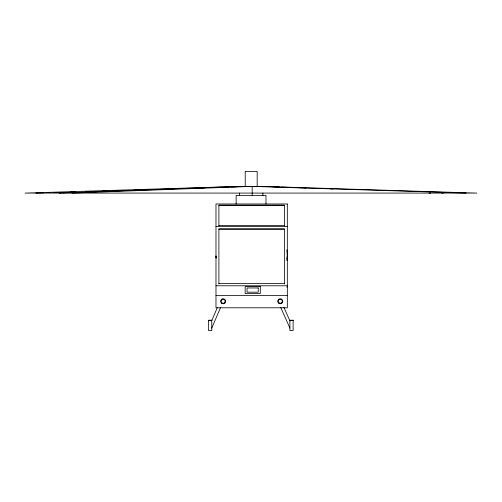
<?xml version="1.0" encoding="UTF-8"?>
<svg xmlns="http://www.w3.org/2000/svg" width="502" height="502" viewBox="0 0 502 502"><rect width="100%" height="100%" fill="white"/><g stroke="black" fill="none" stroke-linecap="round" stroke-linejoin="round"><path stroke-width="0.75" d="M286.899 260.62L287.326 255.957L286.88 249.808M286.931 259.063L287.326 255.957M286.975 287.276L287.326 285.782L215.979 285.782M211.599 320.947L217.479 307.224M211.769 328.063L220.698 307.224M59.18 193.082L239.479 186.399L262.91 186.399L279.313 187.008M71.83 193.082L252.129 186.399L466.189 193.082M239.479 186.399L25.1 193.082L476.9 193.082L262.841 186.399M35.811 193.082L43.636 192.843M53.808 192.523L59.286 192.354M70.236 192.009L75.714 191.839M85.886 191.526L91.364 191.35M102.314 191.011L107.792 190.842M118.748 190.496L124.226 190.327M134.398 190.007L140.654 189.812M150.826 189.499L156.304 189.329M166.476 189.009L172.732 188.815M182.904 188.495L188.382 188.325M198.554 188.012L204.81 187.811M214.981 187.497L220.46 187.328M231.416 186.982L236.894 186.813M218.897 205.6L284.408 205.6M218.897 225.411L284.408 225.411M215.979 226.546L287.326 226.546M218.897 229.263L284.408 229.263M218.897 283.517L284.408 283.517M215.979 295.433L287.326 295.433M208.55 320.464L211.769 320.464M289.892 320.464L293.112 320.464M281.66 187.095L292.591 187.497M298.056 187.698L305.869 187.993M313.681 188.281L319.931 188.514M330.084 188.89L333.202 189.003M441.766 193.025L443.329 193.082M429.047 193.025L430.609 193.082M283.894 307.343L289.949 320.947M280.674 307.343L289.892 328.063M216.098 257.507L215.979 255.957L216.105 258.292M252.129 186.399L252.199 195.378M284.408 225.9L284.408 205.111L218.897 205.111L218.897 225.9M284.408 283.969L284.408 228.812L218.897 228.812L218.897 283.969M265.972 203.969L265.972 195.378L236.147 195.378L236.147 203.969M262.91 193.082L262.91 195.378M257.175 186.399L257.175 171.433L245.221 171.433L245.221 186.399M239.479 193.082L239.479 195.378M287.326 203.969L215.979 203.969L215.979 307.789L287.326 307.789L287.326 203.969M260.306 286.636L245.145 286.636L245.145 293.519L260.306 293.519L260.306 286.636M258.235 287.966L247.04 287.966L247.04 292.189L258.235 292.189L258.235 287.966M211.769 320.207L208.55 320.207L208.55 330.567L211.769 330.567L211.769 320.207M293.112 320.207L289.892 320.207L289.892 330.567L293.112 330.567L293.112 320.207M221.89 303.44A2.504 2.504 0 0 0 225.643 301.275A2.504 2.504 0 0 0 221.89 299.104A2.504 2.504 0 0 0 221.89 303.44M221.727 302.693A2.002 2.002 0 0 0 225.078 301.796A2.002 2.002 0 0 0 222.624 299.343A2.002 2.002 0 0 0 221.727 302.693M278.986 303.44A2.504 2.504 0 0 0 282.739 301.275A2.504 2.504 0 0 0 278.986 299.104A2.504 2.504 0 0 0 278.986 303.44M279.237 303.007A2.002 2.002 0 0 0 282.243 301.275A2.002 2.002 0 0 0 279.237 299.537A2.002 2.002 0 0 0 279.237 303.007"/></g></svg>
